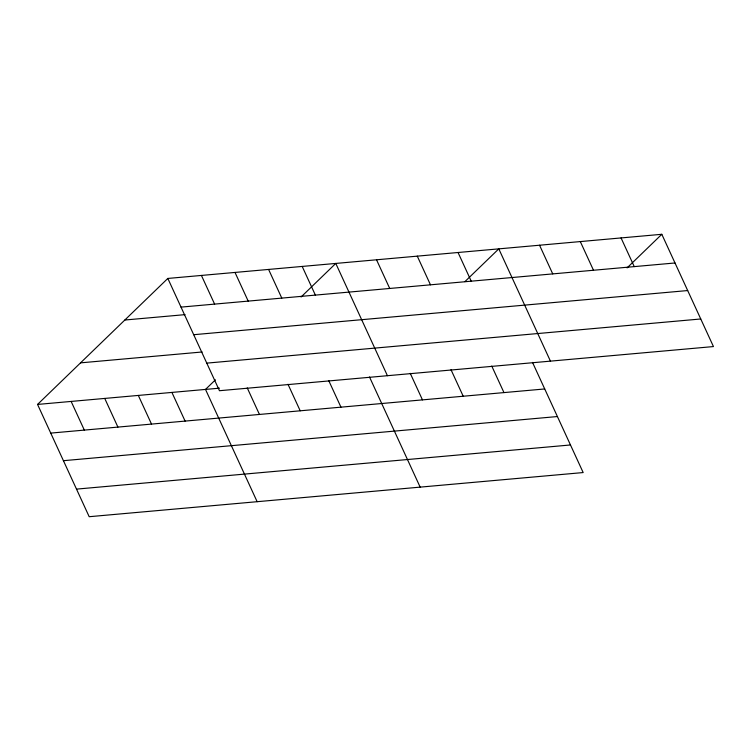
<?xml version="1.0" encoding="UTF-8"?>
<svg xmlns="http://www.w3.org/2000/svg" width="751" height="751" viewBox="0 0 751 751"><rect width="100%" height="100%" fill="white"/><g stroke="black" fill="none" stroke-linecap="round" stroke-linejoin="round"><path stroke-width="1.13" d="M532.515 362.414L583.17 472.557L89.191 516.707L37.55 404.432L167.83 278.443L661.809 234.293L713.45 346.568L219.461 390.717L167.83 278.443M215.424 379.828L205.502 389.422L257.142 501.696M301.057 297.011L335.781 263.432L387.422 375.707M464.897 281.644L498.795 248.863L550.436 361.137M627.085 267.882L661.809 234.293M181.01 307.112L674.999 262.972M124.835 320.02L185.065 314.641M193.702 334.702L687.691 290.553M80.545 362.855L202.16 351.984M206.778 363.127L700.758 318.978M37.55 404.432L219.48 388.173M50.739 433.102L544.719 388.952M63.422 460.692L557.411 416.542M76.499 489.117L570.488 444.967M621.058 237.936L634.248 266.605M580.307 241.578L593.487 270.247M539.547 245.22L552.736 273.89M458.044 252.505L471.224 281.174M491.755 366.056L503.968 392.595M417.284 256.147L430.473 284.817M451.004 369.699L463.217 396.237M376.533 259.79L389.722 288.459M410.253 373.341L422.466 399.879M369.501 376.974L420.156 487.127M302.193 266.436L315.373 295.105M328.741 380.616L340.954 407.164M268.595 269.44L281.785 298.109M287.99 384.259L300.203 410.806M235.007 272.435L248.196 301.113M201.418 275.439L214.608 304.108M247.239 387.901L259.442 414.449M171.913 392.426L185.103 421.095M138.325 395.43L151.514 424.099M104.736 398.424L117.916 427.103M71.138 401.428L84.328 430.098"/></g></svg>
